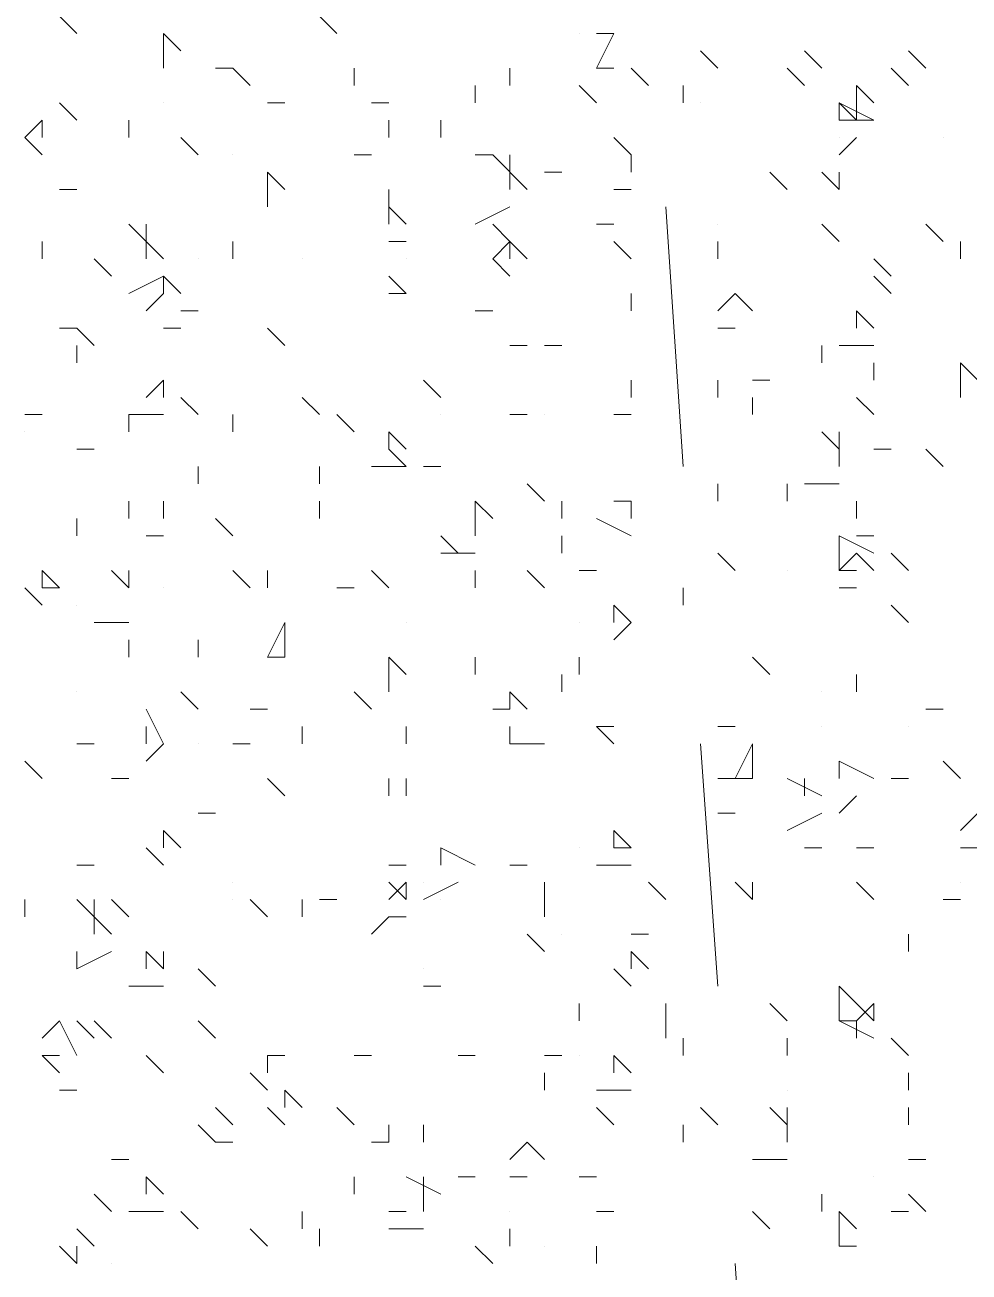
# Model space of a CAD drawing. Header units: millimetres. Extents: x 2928 to 3112, y 1220 to 1280.
# Drawn here: x 3000.5155 to 3000.6972, y 1265.2723 to 1265.5123 of the extents above; entities that cross this region are included whole.
import ezdxf

# ---------------------------------------------------------------- set-up
doc = ezdxf.new("R2010")
doc.units = ezdxf.units.MM

msp = doc.modelspace()

# ---------------------------------------------------------------- linework, layer by layer
at = {"color": 92, "linetype": 'Continuous', "lineweight": 5, "true_color": 0x00b800}
for points in [[(3000.5255, 1265.51063), (3000.52216, 1265.51397), (3000.52216, 1265.51397)], [(3000.5755, 1265.51063), (3000.57216, 1265.51397), (3000.57216, 1265.51397)], [(3000.54216, 1265.51063), (3000.5455, 1265.5073), (3000.5455, 1265.5073)], [(3000.54216, 1265.51063), (3000.54216, 1265.50397), (3000.54216, 1265.50397)], [(3000.62883, 1265.51063), (3000.6255, 1265.51063), (3000.6255, 1265.51063)], [(3000.62883, 1265.51063), (3000.6255, 1265.50397), (3000.6255, 1265.50397)], [(3000.64883, 1265.50397), (3000.6455, 1265.5073), (3000.6455, 1265.5073)], [(3000.66883, 1265.50397), (3000.6655, 1265.5073), (3000.6655, 1265.5073)], [(3000.68883, 1265.50397), (3000.6855, 1265.5073), (3000.6855, 1265.5073)], [(3000.5555, 1265.50397), (3000.55216, 1265.50397), (3000.55216, 1265.50397)], [(3000.55883, 1265.50063), (3000.5555, 1265.50397), (3000.5555, 1265.50397)], [(3000.57883, 1265.50063), (3000.57883, 1265.50397), (3000.57883, 1265.50397)], [(3000.60883, 1265.50063), (3000.60883, 1265.50397), (3000.60883, 1265.50397)], [(3000.6255, 1265.50397), (3000.62883, 1265.50397), (3000.62883, 1265.50397)], [(3000.6655, 1265.50063), (3000.66217, 1265.50397), (3000.66217, 1265.50397)], [(3000.6855, 1265.50063), (3000.68217, 1265.50397), (3000.68217, 1265.50397)], [(3000.60216, 1265.4973), (3000.60216, 1265.50063), (3000.60216, 1265.50063)], [(3000.6255, 1265.4973), (3000.62216, 1265.50063), (3000.62216, 1265.50063)], [(3000.64216, 1265.4973), (3000.64216, 1265.50063), (3000.64216, 1265.50063)], [(3000.6755, 1265.50063), (3000.67883, 1265.4973), (3000.67883, 1265.4973)], [(3000.6755, 1265.50063), (3000.6755, 1265.4973), (3000.6755, 1265.4973)], [(3000.5255, 1265.49397), (3000.52216, 1265.4973), (3000.52216, 1265.4973)], [(3000.5655, 1265.4973), (3000.56216, 1265.4973), (3000.56216, 1265.4973)], [(3000.5855, 1265.4973), (3000.58216, 1265.4973), (3000.58216, 1265.4973)], [(3000.67217, 1265.4973), (3000.67883, 1265.49397), (3000.67883, 1265.49397)], [(3000.67217, 1265.4973), (3000.6755, 1265.49397), (3000.6755, 1265.49397)], [(3000.67217, 1265.4973), (3000.67217, 1265.49397), (3000.67217, 1265.49397)], [(3000.6755, 1265.4973), (3000.6755, 1265.49397), (3000.6755, 1265.49397)], [(3000.51883, 1265.49397), (3000.5155, 1265.49063), (3000.5155, 1265.49063)], [(3000.51883, 1265.49397), (3000.51883, 1265.49063), (3000.51883, 1265.49063)], [(3000.5355, 1265.49063), (3000.5355, 1265.49397), (3000.5355, 1265.49397)], [(3000.5855, 1265.49063), (3000.5855, 1265.49397), (3000.5855, 1265.49397)], [(3000.5955, 1265.49063), (3000.5955, 1265.49397), (3000.5955, 1265.49397)], [(3000.67217, 1265.49397), (3000.67883, 1265.49397), (3000.67883, 1265.49397)], [(3000.5155, 1265.49063), (3000.51883, 1265.4873), (3000.51883, 1265.4873)], [(3000.54883, 1265.4873), (3000.5455, 1265.49063), (3000.5455, 1265.49063)], [(3000.63216, 1265.4873), (3000.62883, 1265.49063), (3000.62883, 1265.49063)], [(3000.67217, 1265.4873), (3000.6755, 1265.49063), (3000.6755, 1265.49063)], [(3000.58216, 1265.4873), (3000.57883, 1265.4873), (3000.57883, 1265.4873)], [(3000.6055, 1265.4873), (3000.60216, 1265.4873), (3000.60216, 1265.4873)], [(3000.6055, 1265.4873), (3000.61216, 1265.48063), (3000.61216, 1265.48063)], [(3000.60883, 1265.4873), (3000.60883, 1265.48063), (3000.60883, 1265.48063)], [(3000.63216, 1265.4873), (3000.63216, 1265.48397), (3000.63216, 1265.48397)], [(3000.56216, 1265.48397), (3000.5655, 1265.48063), (3000.5655, 1265.48063)], [(3000.56216, 1265.48397), (3000.56216, 1265.48063), (3000.56216, 1265.48063)], [(3000.61883, 1265.48397), (3000.6155, 1265.48397), (3000.6155, 1265.48397)], [(3000.66217, 1265.48063), (3000.65883, 1265.48397), (3000.65883, 1265.48397)], [(3000.67217, 1265.48063), (3000.66883, 1265.48397), (3000.66883, 1265.48397)], [(3000.67217, 1265.48063), (3000.67217, 1265.48397), (3000.67217, 1265.48397)], [(3000.5255, 1265.48063), (3000.52216, 1265.48063), (3000.52216, 1265.48063)], [(3000.56216, 1265.4773), (3000.56216, 1265.48063), (3000.56216, 1265.48063)], [(3000.5855, 1265.4773), (3000.5855, 1265.48063), (3000.5855, 1265.48063)], [(3000.62883, 1265.48063), (3000.63216, 1265.48063), (3000.63216, 1265.48063)], [(3000.5855, 1265.4773), (3000.58883, 1265.47397), (3000.58883, 1265.47397)], [(3000.5855, 1265.4773), (3000.5855, 1265.47397), (3000.5855, 1265.47397)], [(3000.60216, 1265.47397), (3000.60883, 1265.4773), (3000.60883, 1265.4773)], [(3000.5355, 1265.47397), (3000.54216, 1265.4673), (3000.54216, 1265.4673)], [(3000.53883, 1265.47397), (3000.53883, 1265.4673), (3000.53883, 1265.4673)], [(3000.60883, 1265.47063), (3000.6055, 1265.47397), (3000.6055, 1265.47397)], [(3000.62883, 1265.47397), (3000.6255, 1265.47397), (3000.6255, 1265.47397)], [(3000.67217, 1265.47063), (3000.66883, 1265.47397), (3000.66883, 1265.47397)], [(3000.69217, 1265.47063), (3000.68883, 1265.47397), (3000.68883, 1265.47397)], [(3000.51883, 1265.4673), (3000.51883, 1265.47063), (3000.51883, 1265.47063)], [(3000.5555, 1265.4673), (3000.5555, 1265.47063), (3000.5555, 1265.47063)], [(3000.5855, 1265.47063), (3000.58883, 1265.47063), (3000.58883, 1265.47063)], [(3000.60883, 1265.47063), (3000.6055, 1265.4673), (3000.6055, 1265.4673)], [(3000.60883, 1265.47063), (3000.60883, 1265.4673), (3000.60883, 1265.4673)], [(3000.60883, 1265.4673), (3000.60883, 1265.47063), (3000.60883, 1265.47063)], [(3000.61216, 1265.4673), (3000.60883, 1265.47063), (3000.60883, 1265.47063)], [(3000.63216, 1265.4673), (3000.62883, 1265.47063), (3000.62883, 1265.47063)], [(3000.64883, 1265.4673), (3000.64883, 1265.47063), (3000.64883, 1265.47063)], [(3000.6955, 1265.4673), (3000.6955, 1265.47063), (3000.6955, 1265.47063)], [(3000.53216, 1265.46397), (3000.52883, 1265.4673), (3000.52883, 1265.4673)], [(3000.6055, 1265.4673), (3000.60883, 1265.46397), (3000.60883, 1265.46397)], [(3000.68217, 1265.46397), (3000.67883, 1265.4673), (3000.67883, 1265.4673)], [(3000.5355, 1265.46063), (3000.54216, 1265.46397), (3000.54216, 1265.46397)], [(3000.54216, 1265.46397), (3000.5455, 1265.46063), (3000.5455, 1265.46063)], [(3000.54216, 1265.46397), (3000.54216, 1265.46063), (3000.54216, 1265.46063)], [(3000.58883, 1265.46063), (3000.5855, 1265.46397), (3000.5855, 1265.46397)], [(3000.68217, 1265.46063), (3000.67883, 1265.46397), (3000.67883, 1265.46397)], [(3000.53883, 1265.4573), (3000.54216, 1265.46063), (3000.54216, 1265.46063)], [(3000.58883, 1265.46063), (3000.5855, 1265.46063), (3000.5855, 1265.46063)], [(3000.63216, 1265.4573), (3000.63216, 1265.46063), (3000.63216, 1265.46063)], [(3000.65216, 1265.46063), (3000.64883, 1265.4573), (3000.64883, 1265.4573)], [(3000.65216, 1265.46063), (3000.6555, 1265.4573), (3000.6555, 1265.4573)], [(3000.6555, 1265.4573), (3000.65216, 1265.46063), (3000.65216, 1265.46063)], [(3000.54883, 1265.4573), (3000.5455, 1265.4573), (3000.5455, 1265.4573)], [(3000.6055, 1265.4573), (3000.60216, 1265.4573), (3000.60216, 1265.4573)], [(3000.6755, 1265.4573), (3000.67883, 1265.45397), (3000.67883, 1265.45397)], [(3000.6755, 1265.4573), (3000.6755, 1265.45397), (3000.6755, 1265.45397)], [(3000.5255, 1265.45397), (3000.52216, 1265.45397), (3000.52216, 1265.45397)], [(3000.52883, 1265.45063), (3000.5255, 1265.45397), (3000.5255, 1265.45397)], [(3000.5455, 1265.45397), (3000.54216, 1265.45397), (3000.54216, 1265.45397)], [(3000.5655, 1265.45063), (3000.56216, 1265.45397), (3000.56216, 1265.45397)], [(3000.64883, 1265.45397), (3000.65216, 1265.45397), (3000.65216, 1265.45397)], [(3000.5255, 1265.4473), (3000.5255, 1265.45063), (3000.5255, 1265.45063)], [(3000.61216, 1265.45063), (3000.60883, 1265.45063), (3000.60883, 1265.45063)], [(3000.61883, 1265.45063), (3000.6155, 1265.45063), (3000.6155, 1265.45063)], [(3000.66883, 1265.4473), (3000.66883, 1265.45063), (3000.66883, 1265.45063)], [(3000.67217, 1265.45063), (3000.67883, 1265.45063), (3000.67883, 1265.45063)], [(3000.67883, 1265.44397), (3000.67883, 1265.4473), (3000.67883, 1265.4473)], [(3000.6955, 1265.4473), (3000.69883, 1265.44397), (3000.69883, 1265.44397)], [(3000.6955, 1265.4473), (3000.6955, 1265.44397), (3000.6955, 1265.44397)], [(3000.54216, 1265.44397), (3000.53883, 1265.44063), (3000.53883, 1265.44063)], [(3000.54216, 1265.44397), (3000.54216, 1265.44063), (3000.54216, 1265.44063)], [(3000.5955, 1265.44063), (3000.59216, 1265.44397), (3000.59216, 1265.44397)], [(3000.63216, 1265.44397), (3000.63216, 1265.44063), (3000.63216, 1265.44063)], [(3000.64883, 1265.44063), (3000.64883, 1265.44397), (3000.64883, 1265.44397)], [(3000.65883, 1265.44397), (3000.6555, 1265.44397), (3000.6555, 1265.44397)], [(3000.6955, 1265.44063), (3000.6955, 1265.44397), (3000.6955, 1265.44397)], [(3000.54883, 1265.4373), (3000.5455, 1265.44063), (3000.5455, 1265.44063)], [(3000.57216, 1265.4373), (3000.56883, 1265.44063), (3000.56883, 1265.44063)], [(3000.6555, 1265.4373), (3000.6555, 1265.44063), (3000.6555, 1265.44063)], [(3000.67883, 1265.4373), (3000.6755, 1265.44063), (3000.6755, 1265.44063)], [(3000.51883, 1265.4373), (3000.5155, 1265.4373), (3000.5155, 1265.4373)], [(3000.5355, 1265.4373), (3000.54216, 1265.4373), (3000.54216, 1265.4373)], [(3000.5355, 1265.43397), (3000.5355, 1265.4373), (3000.5355, 1265.4373)], [(3000.5555, 1265.43397), (3000.5555, 1265.4373), (3000.5555, 1265.4373)], [(3000.57883, 1265.43397), (3000.5755, 1265.4373), (3000.5755, 1265.4373)], [(3000.61216, 1265.4373), (3000.60883, 1265.4373), (3000.60883, 1265.4373)], [(3000.62883, 1265.4373), (3000.63216, 1265.4373), (3000.63216, 1265.4373)], [(3000.5855, 1265.43397), (3000.58883, 1265.43063), (3000.58883, 1265.43063)], [(3000.5855, 1265.43397), (3000.5855, 1265.43063), (3000.5855, 1265.43063)], [(3000.5855, 1265.43397), (3000.58883, 1265.43063), (3000.58883, 1265.43063)], [(3000.5855, 1265.43397), (3000.5855, 1265.43063), (3000.5855, 1265.43063)], [(3000.66883, 1265.43397), (3000.67217, 1265.43063), (3000.67217, 1265.43063)], [(3000.67217, 1265.43397), (3000.67217, 1265.4273), (3000.67217, 1265.4273)], [(3000.52883, 1265.43063), (3000.5255, 1265.43063), (3000.5255, 1265.43063)], [(3000.58883, 1265.4273), (3000.5855, 1265.43063), (3000.5855, 1265.43063)], [(3000.68217, 1265.43063), (3000.67883, 1265.43063), (3000.67883, 1265.43063)], [(3000.68217, 1265.43063), (3000.67883, 1265.43063), (3000.67883, 1265.43063)], [(3000.69217, 1265.4273), (3000.68883, 1265.43063), (3000.68883, 1265.43063)], [(3000.54883, 1265.42397), (3000.54883, 1265.4273), (3000.54883, 1265.4273)], [(3000.57216, 1265.42397), (3000.57216, 1265.4273), (3000.57216, 1265.4273)], [(3000.58216, 1265.4273), (3000.5855, 1265.4273), (3000.5855, 1265.4273)], [(3000.5855, 1265.4273), (3000.58883, 1265.4273), (3000.58883, 1265.4273)], [(3000.5955, 1265.4273), (3000.59216, 1265.4273), (3000.59216, 1265.4273)], [(3000.6155, 1265.42063), (3000.61216, 1265.42397), (3000.61216, 1265.42397)], [(3000.64883, 1265.42063), (3000.64883, 1265.42397), (3000.64883, 1265.42397)], [(3000.66217, 1265.42063), (3000.66217, 1265.42397), (3000.66217, 1265.42397)], [(3000.6655, 1265.42397), (3000.67217, 1265.42397), (3000.67217, 1265.42397)], [(3000.5355, 1265.4173), (3000.5355, 1265.42063), (3000.5355, 1265.42063)], [(3000.54216, 1265.42063), (3000.54216, 1265.4173), (3000.54216, 1265.4173)], [(3000.57216, 1265.4173), (3000.57216, 1265.42063), (3000.57216, 1265.42063)], [(3000.60216, 1265.42063), (3000.6055, 1265.4173), (3000.6055, 1265.4173)], [(3000.60216, 1265.42063), (3000.60216, 1265.41397), (3000.60216, 1265.41397)], [(3000.61883, 1265.4173), (3000.61883, 1265.42063), (3000.61883, 1265.42063)], [(3000.63216, 1265.42063), (3000.62883, 1265.42063), (3000.62883, 1265.42063)], [(3000.63216, 1265.42063), (3000.63216, 1265.4173), (3000.63216, 1265.4173)], [(3000.6755, 1265.4173), (3000.6755, 1265.42063), (3000.6755, 1265.42063)], [(3000.5255, 1265.41397), (3000.5255, 1265.4173), (3000.5255, 1265.4173)], [(3000.5555, 1265.41397), (3000.55216, 1265.4173), (3000.55216, 1265.4173)], [(3000.6255, 1265.4173), (3000.63216, 1265.41397), (3000.63216, 1265.41397)], [(3000.53883, 1265.41397), (3000.54216, 1265.41397), (3000.54216, 1265.41397)], [(3000.59883, 1265.41063), (3000.5955, 1265.41397), (3000.5955, 1265.41397)], [(3000.61883, 1265.41063), (3000.61883, 1265.41397), (3000.61883, 1265.41397)], [(3000.67217, 1265.41397), (3000.67883, 1265.41063), (3000.67883, 1265.41063)], [(3000.67217, 1265.41397), (3000.67217, 1265.4073), (3000.67217, 1265.4073)], [(3000.67883, 1265.41397), (3000.6755, 1265.41397), (3000.6755, 1265.41397)], [(3000.5955, 1265.41063), (3000.60216, 1265.41063), (3000.60216, 1265.41063)], [(3000.65216, 1265.4073), (3000.64883, 1265.41063), (3000.64883, 1265.41063)], [(3000.6755, 1265.41063), (3000.67217, 1265.4073), (3000.67217, 1265.4073)], [(3000.6755, 1265.41063), (3000.67883, 1265.4073), (3000.67883, 1265.4073)], [(3000.6855, 1265.4073), (3000.68217, 1265.41063), (3000.68217, 1265.41063)], [(3000.51883, 1265.4073), (3000.52216, 1265.40397), (3000.52216, 1265.40397)], [(3000.51883, 1265.4073), (3000.51883, 1265.40397), (3000.51883, 1265.40397)], [(3000.53216, 1265.4073), (3000.5355, 1265.40397), (3000.5355, 1265.40397)], [(3000.5355, 1265.4073), (3000.5355, 1265.40397), (3000.5355, 1265.40397)], [(3000.55883, 1265.40397), (3000.5555, 1265.4073), (3000.5555, 1265.4073)], [(3000.56216, 1265.40397), (3000.56216, 1265.4073), (3000.56216, 1265.4073)], [(3000.5855, 1265.40397), (3000.58216, 1265.4073), (3000.58216, 1265.4073)], [(3000.60216, 1265.40397), (3000.60216, 1265.4073), (3000.60216, 1265.4073)], [(3000.6155, 1265.40397), (3000.61216, 1265.4073), (3000.61216, 1265.4073)], [(3000.6255, 1265.4073), (3000.62216, 1265.4073), (3000.62216, 1265.4073)], [(3000.67217, 1265.4073), (3000.6755, 1265.4073), (3000.6755, 1265.4073)], [(3000.5155, 1265.40397), (3000.51883, 1265.40063), (3000.51883, 1265.40063)], [(3000.52216, 1265.40397), (3000.51883, 1265.40397), (3000.51883, 1265.40397)], [(3000.57883, 1265.40397), (3000.5755, 1265.40397), (3000.5755, 1265.40397)], [(3000.67217, 1265.40397), (3000.6755, 1265.40397), (3000.6755, 1265.40397)], [(3000.62883, 1265.40063), (3000.63216, 1265.3973), (3000.63216, 1265.3973)], [(3000.62883, 1265.40063), (3000.62883, 1265.3973), (3000.62883, 1265.3973)], [(3000.6855, 1265.3973), (3000.68217, 1265.40063), (3000.68217, 1265.40063)], [(3000.52883, 1265.3973), (3000.5355, 1265.3973), (3000.5355, 1265.3973)], [(3000.5655, 1265.3973), (3000.56216, 1265.39063), (3000.56216, 1265.39063)], [(3000.5655, 1265.3973), (3000.5655, 1265.39063), (3000.5655, 1265.39063)], [(3000.62883, 1265.39397), (3000.63216, 1265.3973), (3000.63216, 1265.3973)], [(3000.5355, 1265.39063), (3000.5355, 1265.39397), (3000.5355, 1265.39397)], [(3000.54883, 1265.39063), (3000.54883, 1265.39397), (3000.54883, 1265.39397)], [(3000.56216, 1265.39063), (3000.5655, 1265.39063), (3000.5655, 1265.39063)], [(3000.5855, 1265.39063), (3000.58883, 1265.3873), (3000.58883, 1265.3873)], [(3000.5855, 1265.39063), (3000.5855, 1265.38397), (3000.5855, 1265.38397)], [(3000.60216, 1265.3873), (3000.60216, 1265.39063), (3000.60216, 1265.39063)], [(3000.62216, 1265.3873), (3000.62216, 1265.39063), (3000.62216, 1265.39063)], [(3000.65883, 1265.3873), (3000.6555, 1265.39063), (3000.6555, 1265.39063)], [(3000.61883, 1265.38397), (3000.61883, 1265.3873), (3000.61883, 1265.3873)], [(3000.6755, 1265.38397), (3000.6755, 1265.3873), (3000.6755, 1265.3873)], [(3000.54883, 1265.38063), (3000.5455, 1265.38397), (3000.5455, 1265.38397)], [(3000.58216, 1265.38063), (3000.57883, 1265.38397), (3000.57883, 1265.38397)], [(3000.60883, 1265.38397), (3000.61216, 1265.38063), (3000.61216, 1265.38063)], [(3000.60883, 1265.38397), (3000.60883, 1265.38063), (3000.60883, 1265.38063)], [(3000.53883, 1265.38063), (3000.54216, 1265.37397), (3000.54216, 1265.37397)], [(3000.56216, 1265.38063), (3000.55883, 1265.38063), (3000.55883, 1265.38063)], [(3000.6055, 1265.38063), (3000.60883, 1265.38063), (3000.60883, 1265.38063)], [(3000.69217, 1265.38063), (3000.68883, 1265.38063), (3000.68883, 1265.38063)], [(3000.53883, 1265.3773), (3000.53883, 1265.37397), (3000.53883, 1265.37397)], [(3000.56883, 1265.37397), (3000.56883, 1265.3773), (3000.56883, 1265.3773)], [(3000.58883, 1265.37397), (3000.58883, 1265.3773), (3000.58883, 1265.3773)], [(3000.60883, 1265.37397), (3000.60883, 1265.3773), (3000.60883, 1265.3773)], [(3000.62883, 1265.3773), (3000.6255, 1265.3773), (3000.6255, 1265.3773)], [(3000.62883, 1265.37397), (3000.6255, 1265.3773), (3000.6255, 1265.3773)], [(3000.65216, 1265.3773), (3000.64883, 1265.3773), (3000.64883, 1265.3773)], [(3000.52883, 1265.37397), (3000.5255, 1265.37397), (3000.5255, 1265.37397)], [(3000.53883, 1265.37063), (3000.54216, 1265.37397), (3000.54216, 1265.37397)], [(3000.55883, 1265.37397), (3000.5555, 1265.37397), (3000.5555, 1265.37397)], [(3000.61216, 1265.37397), (3000.60883, 1265.37397), (3000.60883, 1265.37397)], [(3000.6155, 1265.37397), (3000.61216, 1265.37397), (3000.61216, 1265.37397)], [(3000.6555, 1265.37397), (3000.65216, 1265.3673), (3000.65216, 1265.3673)], [(3000.6555, 1265.37397), (3000.6555, 1265.3673), (3000.6555, 1265.3673)], [(3000.51883, 1265.3673), (3000.5155, 1265.37063), (3000.5155, 1265.37063)], [(3000.67217, 1265.37063), (3000.67883, 1265.3673), (3000.67883, 1265.3673)], [(3000.67217, 1265.3673), (3000.67217, 1265.37063), (3000.67217, 1265.37063)], [(3000.6955, 1265.3673), (3000.69217, 1265.37063), (3000.69217, 1265.37063)], [(3000.5355, 1265.3673), (3000.53216, 1265.3673), (3000.53216, 1265.3673)], [(3000.5655, 1265.36397), (3000.56216, 1265.3673), (3000.56216, 1265.3673)], [(3000.5855, 1265.36397), (3000.5855, 1265.3673), (3000.5855, 1265.3673)], [(3000.58883, 1265.36397), (3000.58883, 1265.3673), (3000.58883, 1265.3673)], [(3000.64883, 1265.3673), (3000.6555, 1265.3673), (3000.6555, 1265.3673)], [(3000.66217, 1265.3673), (3000.66883, 1265.36397), (3000.66883, 1265.36397)], [(3000.6655, 1265.3673), (3000.6655, 1265.36397), (3000.6655, 1265.36397)], [(3000.6855, 1265.3673), (3000.68217, 1265.3673), (3000.68217, 1265.3673)], [(3000.67217, 1265.36063), (3000.6755, 1265.36397), (3000.6755, 1265.36397)], [(3000.55216, 1265.36063), (3000.54883, 1265.36063), (3000.54883, 1265.36063)], [(3000.65216, 1265.36063), (3000.64883, 1265.36063), (3000.64883, 1265.36063)], [(3000.66217, 1265.3573), (3000.66883, 1265.36063), (3000.66883, 1265.36063)], [(3000.69883, 1265.36063), (3000.6955, 1265.3573), (3000.6955, 1265.3573)], [(3000.54216, 1265.3573), (3000.5455, 1265.35397), (3000.5455, 1265.35397)], [(3000.54216, 1265.3573), (3000.54216, 1265.35397), (3000.54216, 1265.35397)], [(3000.54216, 1265.35397), (3000.54216, 1265.3573), (3000.54216, 1265.3573)], [(3000.62883, 1265.3573), (3000.63216, 1265.35397), (3000.63216, 1265.35397)], [(3000.62883, 1265.3573), (3000.62883, 1265.35397), (3000.62883, 1265.35397)], [(3000.53883, 1265.35397), (3000.54216, 1265.35063), (3000.54216, 1265.35063)], [(3000.5955, 1265.35397), (3000.60216, 1265.35063), (3000.60216, 1265.35063)], [(3000.5955, 1265.35397), (3000.5955, 1265.35063), (3000.5955, 1265.35063)], [(3000.63216, 1265.35397), (3000.62883, 1265.35397), (3000.62883, 1265.35397)], [(3000.66883, 1265.35397), (3000.6655, 1265.35397), (3000.6655, 1265.35397)], [(3000.67883, 1265.35397), (3000.6755, 1265.35397), (3000.6755, 1265.35397)], [(3000.6955, 1265.35397), (3000.69883, 1265.35397), (3000.69883, 1265.35397)], [(3000.52883, 1265.35063), (3000.5255, 1265.35063), (3000.5255, 1265.35063)], [(3000.58883, 1265.35063), (3000.5855, 1265.35063), (3000.5855, 1265.35063)], [(3000.61216, 1265.35063), (3000.60883, 1265.35063), (3000.60883, 1265.35063)], [(3000.6255, 1265.35063), (3000.63216, 1265.35063), (3000.63216, 1265.35063)], [(3000.5855, 1265.3473), (3000.58883, 1265.34397), (3000.58883, 1265.34397)], [(3000.58883, 1265.3473), (3000.5855, 1265.34397), (3000.5855, 1265.34397)], [(3000.58883, 1265.3473), (3000.58883, 1265.34397), (3000.58883, 1265.34397)], [(3000.59216, 1265.34397), (3000.59883, 1265.3473), (3000.59883, 1265.3473)], [(3000.6155, 1265.34397), (3000.6155, 1265.3473), (3000.6155, 1265.3473)], [(3000.63883, 1265.34397), (3000.6355, 1265.3473), (3000.6355, 1265.3473)], [(3000.6555, 1265.34397), (3000.65216, 1265.3473), (3000.65216, 1265.3473)], [(3000.6555, 1265.34397), (3000.6555, 1265.3473), (3000.6555, 1265.3473)], [(3000.67883, 1265.34397), (3000.6755, 1265.3473), (3000.6755, 1265.3473)], [(3000.5155, 1265.34063), (3000.5155, 1265.34397), (3000.5155, 1265.34397)], [(3000.5255, 1265.34397), (3000.53216, 1265.3373), (3000.53216, 1265.3373)], [(3000.52883, 1265.34397), (3000.52883, 1265.3373), (3000.52883, 1265.3373)], [(3000.5355, 1265.34063), (3000.53216, 1265.34397), (3000.53216, 1265.34397)], [(3000.56216, 1265.34063), (3000.55883, 1265.34397), (3000.55883, 1265.34397)], [(3000.56883, 1265.34063), (3000.56883, 1265.34397), (3000.56883, 1265.34397)], [(3000.5755, 1265.34397), (3000.57216, 1265.34397), (3000.57216, 1265.34397)], [(3000.6155, 1265.34063), (3000.6155, 1265.34397), (3000.6155, 1265.34397)], [(3000.6955, 1265.34397), (3000.69217, 1265.34397), (3000.69217, 1265.34397)], [(3000.58216, 1265.3373), (3000.5855, 1265.34063), (3000.5855, 1265.34063)], [(3000.5855, 1265.34063), (3000.58883, 1265.34063), (3000.58883, 1265.34063)], [(3000.6155, 1265.33397), (3000.61216, 1265.3373), (3000.61216, 1265.3373)], [(3000.6355, 1265.3373), (3000.63216, 1265.3373), (3000.63216, 1265.3373)], [(3000.6855, 1265.33397), (3000.6855, 1265.3373), (3000.6855, 1265.3373)], [(3000.5255, 1265.33063), (3000.53216, 1265.33397), (3000.53216, 1265.33397)], [(3000.5255, 1265.33063), (3000.5255, 1265.33397), (3000.5255, 1265.33397)], [(3000.53883, 1265.33397), (3000.54216, 1265.33063), (3000.54216, 1265.33063)], [(3000.53883, 1265.33397), (3000.53883, 1265.33063), (3000.53883, 1265.33063)], [(3000.54216, 1265.33063), (3000.54216, 1265.33397), (3000.54216, 1265.33397)], [(3000.63216, 1265.33397), (3000.6355, 1265.33063), (3000.6355, 1265.33063)], [(3000.63216, 1265.33397), (3000.63216, 1265.33063), (3000.63216, 1265.33063)], [(3000.55216, 1265.3273), (3000.54883, 1265.33063), (3000.54883, 1265.33063)], [(3000.62883, 1265.33063), (3000.63216, 1265.3273), (3000.63216, 1265.3273)], [(3000.5355, 1265.3273), (3000.54216, 1265.3273), (3000.54216, 1265.3273)], [(3000.5955, 1265.3273), (3000.59216, 1265.3273), (3000.59216, 1265.3273)], [(3000.67217, 1265.3273), (3000.6755, 1265.32396), (3000.6755, 1265.32396)], [(3000.67217, 1265.3273), (3000.67217, 1265.32063), (3000.67217, 1265.32063)], [(3000.62216, 1265.32063), (3000.62216, 1265.32396), (3000.62216, 1265.32396)], [(3000.63883, 1265.32063), (3000.63883, 1265.32396), (3000.63883, 1265.32396)], [(3000.66217, 1265.32063), (3000.65883, 1265.32396), (3000.65883, 1265.32396)], [(3000.67883, 1265.32396), (3000.6755, 1265.32063), (3000.6755, 1265.32063)], [(3000.67883, 1265.32063), (3000.6755, 1265.32396), (3000.6755, 1265.32396)], [(3000.67883, 1265.32396), (3000.67883, 1265.32063), (3000.67883, 1265.32063)], [(3000.52216, 1265.32063), (3000.51883, 1265.3173), (3000.51883, 1265.3173)], [(3000.52216, 1265.32063), (3000.5255, 1265.31396), (3000.5255, 1265.31396)], [(3000.52883, 1265.3173), (3000.5255, 1265.32063), (3000.5255, 1265.32063)], [(3000.53216, 1265.3173), (3000.52883, 1265.32063), (3000.52883, 1265.32063)], [(3000.55216, 1265.3173), (3000.54883, 1265.32063), (3000.54883, 1265.32063)], [(3000.63883, 1265.3173), (3000.63883, 1265.32063), (3000.63883, 1265.32063)], [(3000.67217, 1265.32063), (3000.6755, 1265.32063), (3000.6755, 1265.32063)], [(3000.67217, 1265.32063), (3000.67883, 1265.3173), (3000.67883, 1265.3173)], [(3000.6755, 1265.3173), (3000.6755, 1265.32063), (3000.6755, 1265.32063)], [(3000.64216, 1265.31396), (3000.64216, 1265.3173), (3000.64216, 1265.3173)], [(3000.66217, 1265.31396), (3000.66217, 1265.3173), (3000.66217, 1265.3173)], [(3000.6855, 1265.31396), (3000.68217, 1265.3173), (3000.68217, 1265.3173)], [(3000.51883, 1265.31396), (3000.52216, 1265.31396), (3000.52216, 1265.31396)], [(3000.52216, 1265.31063), (3000.51883, 1265.31396), (3000.51883, 1265.31396)], [(3000.54216, 1265.31063), (3000.53883, 1265.31396), (3000.53883, 1265.31396)], [(3000.56216, 1265.31063), (3000.56216, 1265.31396), (3000.56216, 1265.31396)], [(3000.5655, 1265.31396), (3000.56216, 1265.31396), (3000.56216, 1265.31396)], [(3000.58216, 1265.31396), (3000.57883, 1265.31396), (3000.57883, 1265.31396)], [(3000.60216, 1265.31396), (3000.59883, 1265.31396), (3000.59883, 1265.31396)], [(3000.61883, 1265.31396), (3000.6155, 1265.31396), (3000.6155, 1265.31396)], [(3000.62883, 1265.31396), (3000.63216, 1265.31063), (3000.63216, 1265.31063)], [(3000.62883, 1265.31396), (3000.62883, 1265.31063), (3000.62883, 1265.31063)], [(3000.56216, 1265.3073), (3000.55883, 1265.31063), (3000.55883, 1265.31063)], [(3000.6155, 1265.3073), (3000.6155, 1265.31063), (3000.6155, 1265.31063)], [(3000.6855, 1265.3073), (3000.6855, 1265.31063), (3000.6855, 1265.31063)], [(3000.5255, 1265.3073), (3000.52216, 1265.3073), (3000.52216, 1265.3073)], [(3000.5655, 1265.3073), (3000.56883, 1265.30396), (3000.56883, 1265.30396)], [(3000.5655, 1265.3073), (3000.5655, 1265.30396), (3000.5655, 1265.30396)], [(3000.6255, 1265.3073), (3000.63216, 1265.3073), (3000.63216, 1265.3073)], [(3000.5555, 1265.30063), (3000.55216, 1265.30396), (3000.55216, 1265.30396)], [(3000.56216, 1265.30396), (3000.5655, 1265.30063), (3000.5655, 1265.30063)], [(3000.57883, 1265.30063), (3000.5755, 1265.30396), (3000.5755, 1265.30396)], [(3000.62883, 1265.30063), (3000.6255, 1265.30396), (3000.6255, 1265.30396)], [(3000.65883, 1265.30396), (3000.66217, 1265.30063), (3000.66217, 1265.30063)], [(3000.66217, 1265.30396), (3000.66217, 1265.2973), (3000.66217, 1265.2973)], [(3000.6855, 1265.30063), (3000.6855, 1265.30396), (3000.6855, 1265.30396)], [(3000.55216, 1265.2973), (3000.54883, 1265.30063), (3000.54883, 1265.30063)], [(3000.5855, 1265.30063), (3000.5855, 1265.2973), (3000.5855, 1265.2973)], [(3000.59216, 1265.2973), (3000.59216, 1265.30063), (3000.59216, 1265.30063)], [(3000.64216, 1265.2973), (3000.64216, 1265.30063), (3000.64216, 1265.30063)], [(3000.5555, 1265.2973), (3000.55216, 1265.2973), (3000.55216, 1265.2973)], [(3000.58216, 1265.2973), (3000.5855, 1265.2973), (3000.5855, 1265.2973)], [(3000.61216, 1265.2973), (3000.60883, 1265.29396), (3000.60883, 1265.29396)], [(3000.61216, 1265.2973), (3000.6155, 1265.29396), (3000.6155, 1265.29396)], [(3000.5355, 1265.29396), (3000.53216, 1265.29396), (3000.53216, 1265.29396)], [(3000.6555, 1265.29396), (3000.66217, 1265.29396), (3000.66217, 1265.29396)], [(3000.68883, 1265.29396), (3000.6855, 1265.29396), (3000.6855, 1265.29396)], [(3000.53883, 1265.29063), (3000.54216, 1265.2873), (3000.54216, 1265.2873)], [(3000.53883, 1265.29063), (3000.53883, 1265.2873), (3000.53883, 1265.2873)], [(3000.57883, 1265.2873), (3000.57883, 1265.29063), (3000.57883, 1265.29063)], [(3000.58883, 1265.29063), (3000.5955, 1265.2873), (3000.5955, 1265.2873)], [(3000.59216, 1265.29063), (3000.59216, 1265.28396), (3000.59216, 1265.28396)], [(3000.60216, 1265.29063), (3000.59883, 1265.29063), (3000.59883, 1265.29063)], [(3000.60883, 1265.29063), (3000.61216, 1265.29063), (3000.61216, 1265.29063)], [(3000.6255, 1265.29063), (3000.62216, 1265.29063), (3000.62216, 1265.29063)], [(3000.53216, 1265.28396), (3000.52883, 1265.2873), (3000.52883, 1265.2873)], [(3000.66883, 1265.28396), (3000.66883, 1265.2873), (3000.66883, 1265.2873)], [(3000.66883, 1265.28396), (3000.66883, 1265.2873), (3000.66883, 1265.2873)], [(3000.68883, 1265.28396), (3000.6855, 1265.2873), (3000.6855, 1265.2873)], [(3000.5355, 1265.28396), (3000.54216, 1265.28396), (3000.54216, 1265.28396)], [(3000.54883, 1265.28063), (3000.5455, 1265.28396), (3000.5455, 1265.28396)], [(3000.56883, 1265.28063), (3000.56883, 1265.28396), (3000.56883, 1265.28396)], [(3000.58883, 1265.28396), (3000.5855, 1265.28396), (3000.5855, 1265.28396)], [(3000.62883, 1265.28396), (3000.6255, 1265.28396), (3000.6255, 1265.28396)], [(3000.6555, 1265.28396), (3000.65883, 1265.28063), (3000.65883, 1265.28063)], [(3000.67217, 1265.28396), (3000.6755, 1265.28063), (3000.6755, 1265.28063)], [(3000.67217, 1265.28396), (3000.67217, 1265.2773), (3000.67217, 1265.2773)], [(3000.6855, 1265.28396), (3000.68217, 1265.28396), (3000.68217, 1265.28396)], [(3000.52883, 1265.2773), (3000.5255, 1265.28063), (3000.5255, 1265.28063)], [(3000.56216, 1265.2773), (3000.55883, 1265.28063), (3000.55883, 1265.28063)], [(3000.57216, 1265.2773), (3000.57216, 1265.28063), (3000.57216, 1265.28063)], [(3000.5855, 1265.28063), (3000.59216, 1265.28063), (3000.59216, 1265.28063)], [(3000.60883, 1265.2773), (3000.60883, 1265.28063), (3000.60883, 1265.28063)], [(3000.52216, 1265.2773), (3000.5255, 1265.27396), (3000.5255, 1265.27396)], [(3000.5255, 1265.2773), (3000.5255, 1265.27396), (3000.5255, 1265.27396)], [(3000.6055, 1265.27396), (3000.60216, 1265.2773), (3000.60216, 1265.2773)], [(3000.6255, 1265.27396), (3000.6255, 1265.2773), (3000.6255, 1265.2773)], [(3000.67217, 1265.2773), (3000.6755, 1265.2773), (3000.6755, 1265.2773)]]:
    msp.add_lwpolyline(points, dxfattribs=at)
for points in [[(3000.62216, 1265.51063), (3000.62216, 1265.51063)], [(3000.54216, 1265.50397), (3000.54216, 1265.50397)], [(3000.54216, 1265.4973), (3000.54216, 1265.4973)], [(3000.6455, 1265.4973), (3000.6455, 1265.4973)], [(3000.67217, 1265.4973), (3000.67217, 1265.4973)], [(3000.67883, 1265.4973), (3000.67883, 1265.4973)], [(3000.67217, 1265.49063), (3000.67217, 1265.49063)], [(3000.69217, 1265.49063), (3000.69217, 1265.49063)], [(3000.51883, 1265.4873), (3000.51883, 1265.4873)], [(3000.5555, 1265.4873), (3000.5555, 1265.4873)], [(3000.56216, 1265.4773), (3000.56216, 1265.4773)], [(3000.64883, 1265.47397), (3000.64883, 1265.47397)], [(3000.54883, 1265.4673), (3000.54883, 1265.4673)], [(3000.56883, 1265.4673), (3000.56883, 1265.4673)], [(3000.58883, 1265.4673), (3000.58883, 1265.4673)], [(3000.67217, 1265.45063), (3000.67217, 1265.45063)], [(3000.63216, 1265.44397), (3000.63216, 1265.44397)], [(3000.6955, 1265.44397), (3000.6955, 1265.44397)], [(3000.5555, 1265.4373), (3000.5555, 1265.4373)], [(3000.5955, 1265.4373), (3000.5955, 1265.4373)], [(3000.6155, 1265.4373), (3000.6155, 1265.4373)], [(3000.5155, 1265.43397), (3000.5155, 1265.43397)], [(3000.54216, 1265.42063), (3000.54216, 1265.42063)], [(3000.60216, 1265.4073), (3000.60216, 1265.4073)], [(3000.66217, 1265.4073), (3000.66217, 1265.4073)], [(3000.6855, 1265.4073), (3000.6855, 1265.4073)], [(3000.54216, 1265.40397), (3000.54216, 1265.40397)], [(3000.5255, 1265.40063), (3000.5255, 1265.40063)], [(3000.58883, 1265.3973), (3000.58883, 1265.3973)], [(3000.62216, 1265.3973), (3000.62216, 1265.3973)], [(3000.5255, 1265.38397), (3000.5255, 1265.38397)], [(3000.5855, 1265.38397), (3000.5855, 1265.38397)], [(3000.66883, 1265.38397), (3000.66883, 1265.38397)], [(3000.53883, 1265.3773), (3000.53883, 1265.3773)], [(3000.66883, 1265.3773), (3000.66883, 1265.3773)], [(3000.6855, 1265.3773), (3000.6855, 1265.3773)], [(3000.54883, 1265.37397), (3000.54883, 1265.37397)], [(3000.67217, 1265.3673), (3000.67217, 1265.3673)], [(3000.62216, 1265.35397), (3000.62216, 1265.35397)], [(3000.5555, 1265.3473), (3000.5555, 1265.3473)], [(3000.59216, 1265.3473), (3000.59216, 1265.3473)], [(3000.6755, 1265.3473), (3000.6755, 1265.3473)], [(3000.6955, 1265.3473), (3000.6955, 1265.3473)], [(3000.5155, 1265.34397), (3000.5155, 1265.34397)], [(3000.5555, 1265.34397), (3000.5555, 1265.34397)], [(3000.5855, 1265.34397), (3000.5855, 1265.34397)], [(3000.5955, 1265.34397), (3000.5955, 1265.34397)], [(3000.61883, 1265.3373), (3000.61883, 1265.3373)], [(3000.59216, 1265.33063), (3000.59216, 1265.33063)], [(3000.60216, 1265.31396), (3000.60216, 1265.31396)], [(3000.62216, 1265.31396), (3000.62216, 1265.31396)], [(3000.66217, 1265.3073), (3000.66217, 1265.3073)], [(3000.5855, 1265.30063), (3000.5855, 1265.30063)], [(3000.67883, 1265.29063), (3000.67883, 1265.29063)], [(3000.60883, 1265.28396), (3000.60883, 1265.28396)], [(3000.56216, 1265.2773), (3000.56216, 1265.2773)], [(3000.6155, 1265.2773), (3000.6155, 1265.2773)], [(3000.53216, 1265.27396), (3000.53216, 1265.27396)]]:
    msp.add_lwpolyline(points, close=True, dxfattribs=at)
at = {"color": 7, "linetype": 'Continuous', "lineweight": 9, "true_color": 0x000007}
for points in [[(3000.6355, 1265.50063), (3000.63216, 1265.50397), (3000.63216, 1265.50397)], [(3000.64216, 1265.4273), (3000.63883, 1265.4773), (3000.63883, 1265.4773)], [(3000.64216, 1265.40063), (3000.64216, 1265.40397), (3000.64216, 1265.40397)], [(3000.64883, 1265.3273), (3000.6455, 1265.37397), (3000.6455, 1265.37397)], [(3000.64883, 1265.30063), (3000.6455, 1265.30396), (3000.6455, 1265.30396)], [(3000.6555, 1265.22396), (3000.65216, 1265.27396), (3000.65216, 1265.27396)]]:
    msp.add_lwpolyline(points, dxfattribs=at)

doc.saveas('drawing.dxf')
